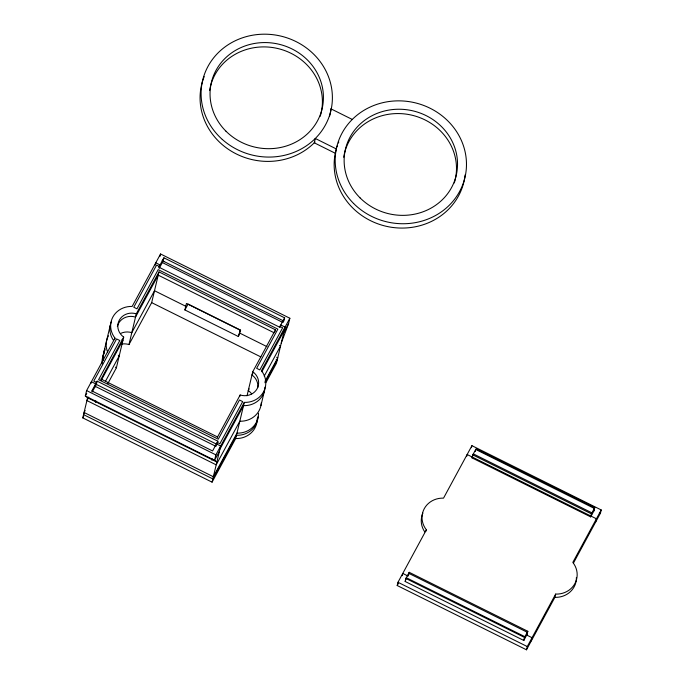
<?xml version="1.0" encoding="UTF-8"?>
<svg xmlns="http://www.w3.org/2000/svg" width="684" height="684" viewBox="0 0 684 684"><rect width="100%" height="100%" fill="white"/><g stroke="black" fill="none" stroke-linecap="round" stroke-linejoin="round"><path stroke-width="1.03" d="M239.238 334.818L238.323 336.502L184.894 309.946L186.441 303.465L240.118 330.15L239.092 334.476L239.742 332.663M281.244 343.111L288.554 323.66L289.845 318.248L160.56 253.978L132.157 306.432A21.563 20.024 13.4 0 0 112.894 316.966A21.563 20.024 13.4 0 0 114.998 338.127L86.603 390.581L85.312 395.993L87.578 397.755L216.862 462.025L214.596 460.272L85.312 395.993L86.748 393.343M289.845 318.248L261.442 370.711A21.563 20.024 13.4 0 1 263.554 391.864A21.563 20.024 13.4 0 1 244.291 402.397L235.681 438.538L212.066 482.152L82.781 417.881L87.578 397.755M91.006 383.365L91.391 381.74L95.666 383.861L94.888 387.11M92.058 391.889L92.639 389.452M96.059 383.125L95.29 386.374L216.024 446.396M103.712 352.807L110.261 325.319M92.366 391.77L96.35 384.408L97.128 381.159L217.863 441.189L217.478 442.813M95.444 402.32L95.803 400.833M100.899 379.432L123.693 337.092A14.381 13.347 13.4 0 1 119.307 320.155A14.381 13.347 13.4 0 1 136.287 313.836L158.987 271.907L275.455 329.808L275.071 331.424M114.664 339.546L114.998 338.127M107.858 383.553L116.374 367.83L123.693 337.092M121.615 344.095A14.381 13.347 13.4 0 1 128.968 344.565L136.287 313.836M155.242 265.05L155.772 262.818L160.047 264.947M159.979 256.414L160.56 253.978M159.064 268.119L159.646 265.683M128.968 344.565L151.668 302.636L158.987 271.907M163.108 259.296L162.33 262.545L283.073 322.566M159.372 268.017L163.134 261.066L163.903 257.817L284.638 317.846L284.065 320.283M238.323 336.502L238.836 334.348M211.912 460.221L212.262 458.733M217.358 437.332L240.161 394.993A14.381 13.347 13.4 0 0 257.141 388.683A14.381 13.347 13.4 0 0 252.755 371.737L275.455 329.808M216.221 445.583L216.802 443.155M244.291 402.397L215.887 454.86L214.596 460.272L219.384 451.423M212.066 482.152L220.676 446.011L216.4 443.89M239.819 396.412L240.161 394.993M247.027 395.771L252.755 371.737M260.929 405.586L264.648 390.008M279.995 327.328L280.38 325.704M280.397 326.593L280.782 324.968L285.057 327.097L276.447 363.238L266.119 382.313M283.262 321.754L283.843 319.317M601.219 509.948L572.816 562.402A21.563 20.024 13.4 0 1 574.928 583.563A21.563 20.024 13.4 0 1 555.656 594.097L554.886 597.346L526.483 649.8L397.199 585.53L397.977 582.281L426.371 529.826A21.563 20.024 13.4 0 1 424.268 508.665A21.563 20.024 13.4 0 1 443.531 498.132L471.934 445.669L601.219 509.948L600.449 513.188L573.525 562.923M402.235 575.663L402.525 574.449M402.568 574.244L402.765 573.431L408.109 576.09M405.176 581.494L405.903 578.467L409.229 572.32L527.826 631.289L527.107 634.316L523.782 640.455L405.176 581.494L406.305 577.732L524.902 636.693L524.175 639.72M408.211 575.329L408.699 573.303L527.296 632.273L526.577 635.299M408.502 575.355L409.229 572.32M426.089 531.04L426.371 529.826M466.659 456.544L466.804 455.937M467.001 455.125L467.146 454.518L596.431 518.788L595.661 522.037M471.456 447.704L471.592 447.088M471.789 446.284L471.934 445.669M472.088 457.912L472.815 454.877L476.141 448.738L594.738 507.699L594.011 510.726L590.685 516.873L472.088 457.912L473.345 453.894L591.942 512.863L591.224 515.89M475.26 451.491L475.739 449.474L594.336 508.434L593.618 511.47M523.782 640.455L524.5 637.428L527.826 631.289M526.483 649.8L527.261 646.551L555.656 594.097M531.271 640.951L532.049 637.71L526.706 635.051M590.685 516.873L591.412 513.838L594.738 507.699M97.128 381.159L91.844 390.923L212.579 450.953L217.863 441.189M163.903 257.817L158.85 267.153L279.585 327.183L284.638 317.846M88.766 397.13L86.902 400.567L216.187 464.838L239.802 421.224A21.563 20.024 13.4 0 0 261.297 402.791M101.283 380.313L122.923 340.341A14.381 13.347 13.4 0 1 122.008 339.632M85.132 410.503L84.072 412.469L213.357 476.739L236.963 433.134A21.563 20.024 13.4 0 0 258.475 413.264M84.354 413.162L83.551 414.632L212.835 478.911L236.45 435.298A21.563 20.024 13.4 0 0 257.945 416.855M82.781 417.881L83.764 416.06M105.687 380.902L119.213 355.919A14.381 13.347 13.4 0 1 118.289 355.21M184.894 309.946L188.091 304.047L240.563 330.133M239.708 331.877L240.623 330.192M239.554 332.527L240.46 330.842M252.883 373.319L251.977 374.986A14.381 13.347 13.4 0 1 257.765 387.631M249.164 388.897L248.266 390.564A14.381 13.347 13.4 0 1 251.644 393.916M219.897 449.26L243.513 405.646A21.563 20.024 13.4 0 0 265.007 387.212M261.878 371.72L284.287 330.338M283.766 332.501L288.554 323.66M264.221 376.132L280.568 345.924L279.499 345.394M265.016 381.33L277.738 357.826L276.669 357.296M264.896 382.749L277.217 359.989L276.156 359.459M397.199 585.53L397.797 584.418M398.097 583.871L398.396 583.315M331.261 108.995L352.277 119.452M163.134 261.066L283.869 321.095M162.125 260.801L164.023 261.75M159.252 266.418L156.576 265.093L133.765 307.227L136.971 308.826L158.184 269.633L277.858 329.124L256.637 368.317L259.843 369.907L282.654 327.773L279.987 326.448M274.147 332.783L158.218 275.148L135.517 317.085A14.381 13.347 13.4 0 0 117.349 326.542M185.766 306.278L154.507 290.734L131.798 332.663A14.381 13.347 13.4 0 0 120.794 333.373M239.451 332.963L266.999 346.66M594.037 510.007L594.567 510.273M599.381 512.658L600.449 513.188M472.815 454.877L591.412 513.838M151.668 302.636L260.852 356.92M100.993 379.03L217.461 436.931M96.461 382.39L93.793 381.065L116.605 338.922L119.811 340.521L98.59 379.706L218.264 439.196L239.477 400.012L242.683 401.602L219.872 443.745L217.196 442.411M96.35 384.408L217.093 444.429M86.603 390.581L215.887 454.86M405.903 578.467L524.5 637.428M397.977 582.281L527.261 646.551M343.693 157.26A56.909 52.839 13.4 0 1 411.708 115.143A56.909 52.839 13.4 0 1 454.304 182.944M465.111 174.89A65.895 61.184 13.4 0 1 389.82 227.011A65.895 61.184 13.4 0 1 335.511 152.181M336.938 146.957A65.895 61.184 13.4 0 1 337.28 145.948M338.392 142.982A65.895 61.184 13.4 0 1 338.802 142.024M576.398 577.476A21.563 20.024 13.4 0 1 554.886 597.346M424.781 531.955A21.563 20.024 13.4 0 1 422.9 513.103M116.374 367.83A14.381 13.347 13.4 0 1 115.459 367.12M257.193 418.676A21.563 20.024 13.4 0 1 235.681 438.538M102.899 360.622A21.563 20.024 13.4 0 1 105.062 349.866M102.13 363.871A21.563 20.024 13.4 0 1 104.284 353.106M113.407 340.256A21.563 20.024 13.4 0 1 111.526 321.412M107.662 352.115A21.563 20.024 13.4 0 1 108.414 335.793M103.609 359.887A21.563 20.024 13.4 0 1 104.985 348.891M209.603 90.596A56.909 52.839 13.4 0 1 277.61 48.479A56.909 52.839 13.4 0 1 320.215 116.28M330.988 108.508A65.895 61.184 13.4 0 1 329.483 116.528M315.05 142.016A65.895 61.184 13.4 0 1 232.047 151.626A65.895 61.184 13.4 0 1 204.191 76.599M315.298 138.484L314.264 142.811L335.28 153.259L336.314 148.932L315.298 138.484M360.058 197.873A56.909 52.839 13.4 0 0 455.339 178.609A56.909 52.839 13.4 0 0 387.11 110.406A56.909 52.839 13.4 0 0 360.058 197.873M353.619 203.49A65.895 61.184 13.4 0 0 463.94 181.192A65.895 61.184 13.4 0 0 384.938 102.215A65.895 61.184 13.4 0 0 353.619 203.49M225.968 131.208A56.909 52.839 13.4 0 0 321.241 111.945A56.909 52.839 13.4 0 0 253.012 43.742A56.909 52.839 13.4 0 0 225.968 131.208M222.3 139.442A65.895 61.184 13.4 0 0 330.808 111.039A65.895 61.184 13.4 0 0 247.112 36.414A65.895 61.184 13.4 0 0 222.3 139.442"/></g></svg>
